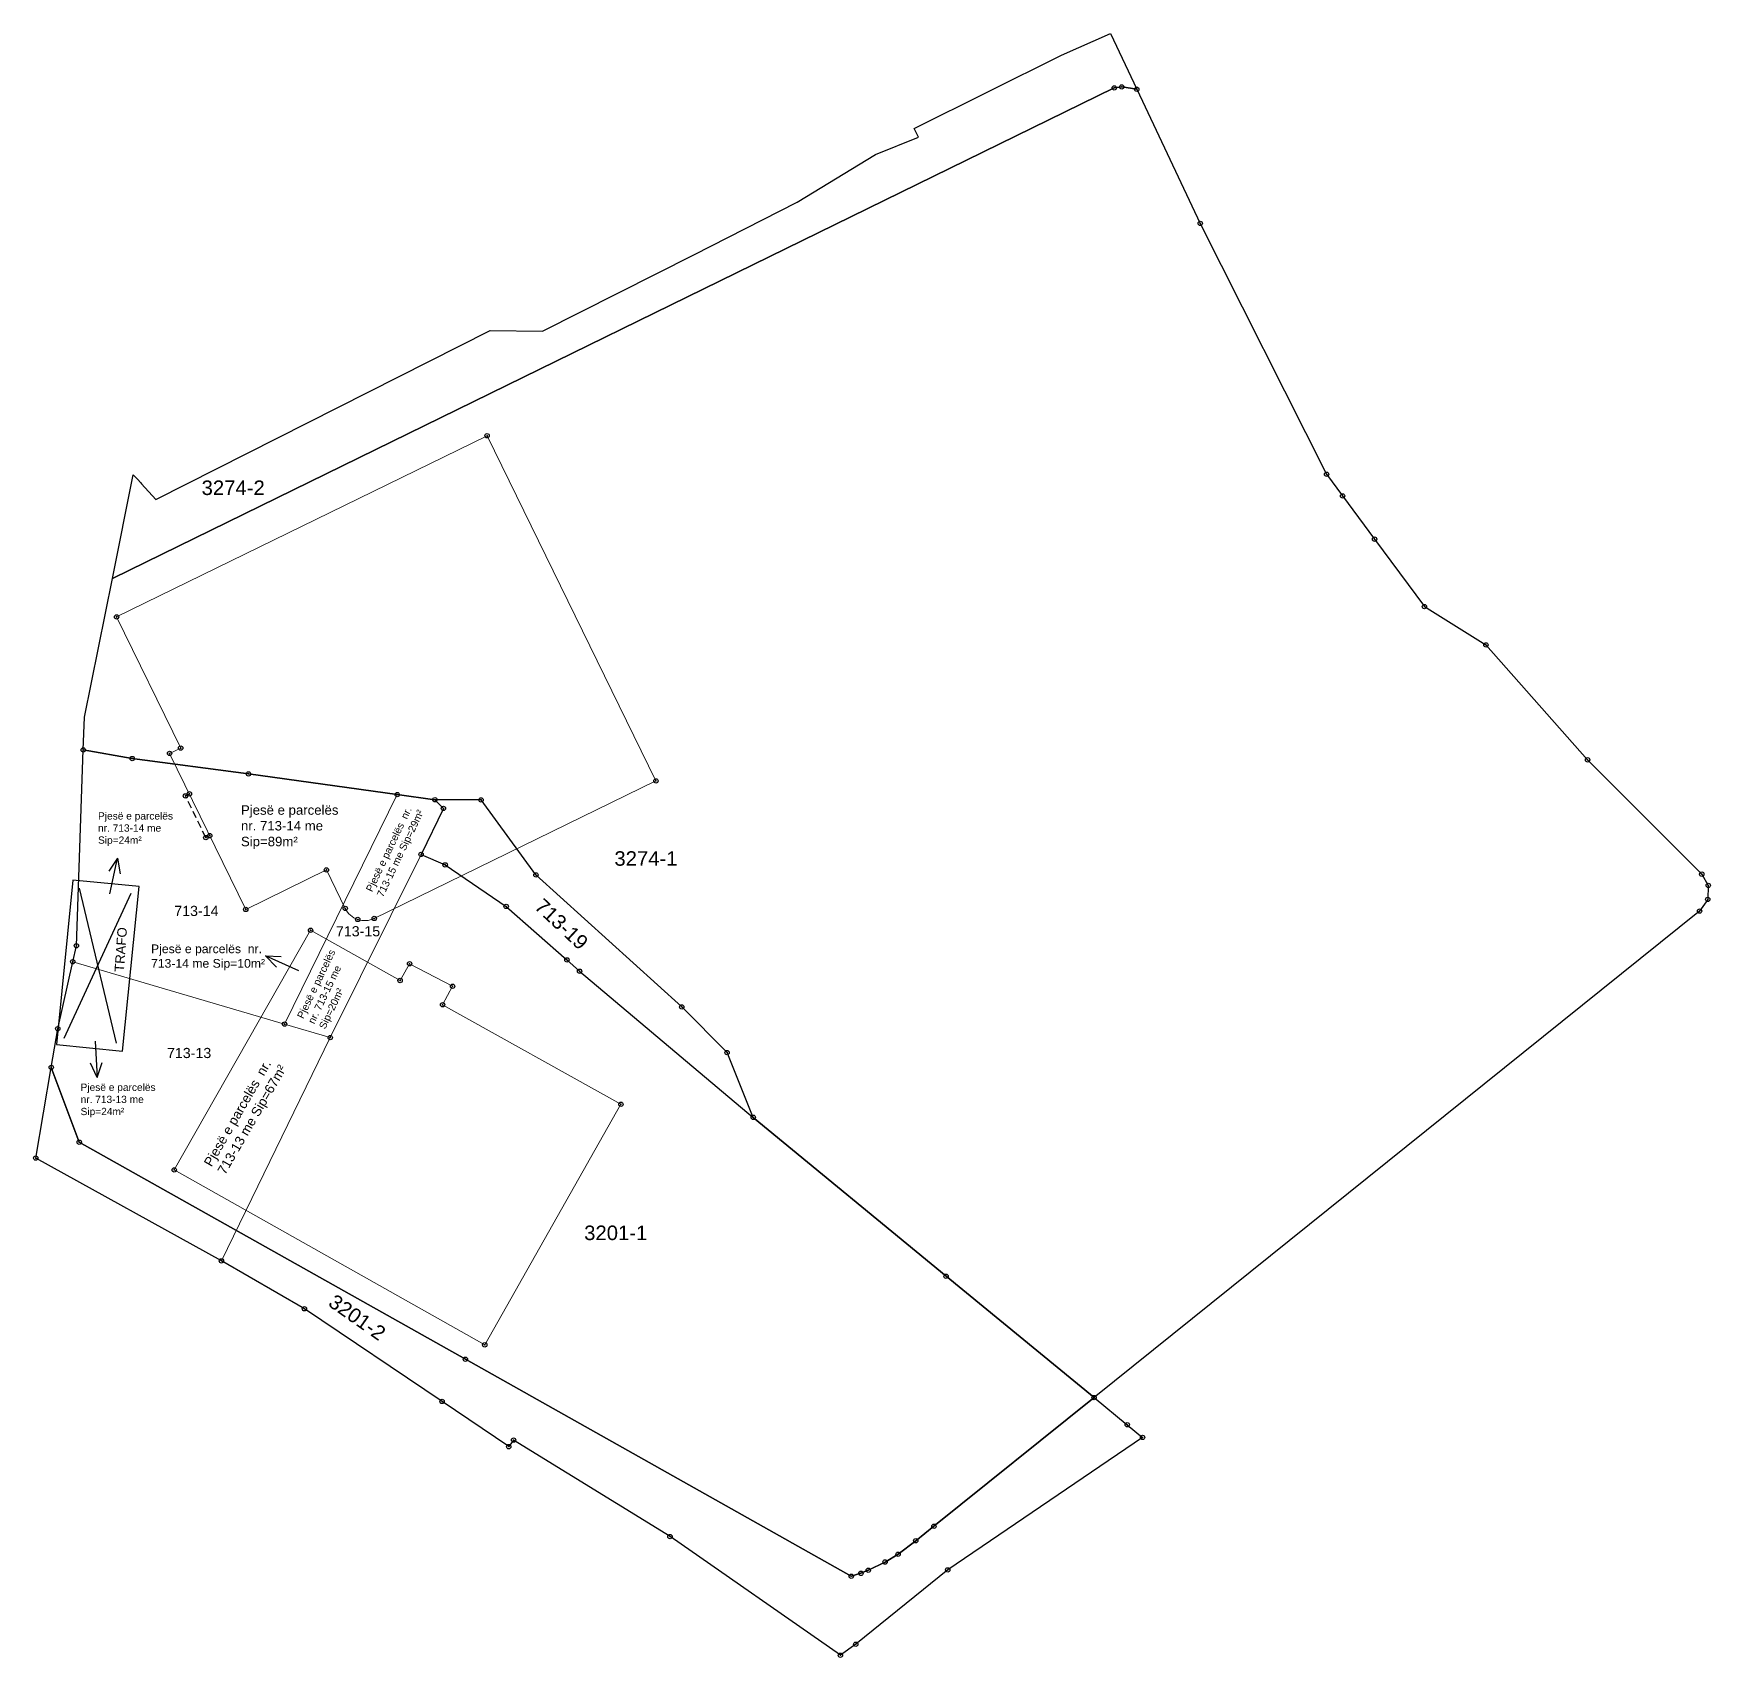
# Model space of a CAD drawing. Header units: metres. Extents: x 7511863 to 7511978, y 4692306 to 4692418.
import ezdxf

# ---------------------------------------------------------------- set-up
doc = ezdxf.new("R2010")
doc.units = ezdxf.units.M
doc.header["$MEASUREMENT"] = 0
doc.header["$PDMODE"] = 32
doc.header["$PDSIZE"] = 0.3
doc.linetypes.add('DASHED', pattern=[0.75, 0.5, -0.25])
doc.layers.get('0').update_dxf_attribs({"linetype": 'CONTINUOUS'})
for name, color, linetype, lineweight in [('Dimensionet', 7, 'CONTINUOUS', 5), ('Ndarjet', 1, 'CONTINUOUS', 0), ('vija e lejes ndertimore', 3, 'CONTINUOUS', 0)]:
    doc.layers.add(name, color=color, linetype=linetype, lineweight=lineweight)
for name, color, linetype in [('Nr Parceles Baze', 7, 'CONTINUOUS'), ('PARCELA', 7, 'CONTINUOUS'), ('Pikat', 7, 'CONTINUOUS')]:
    doc.layers.add(name, color=color, linetype=linetype)
doc.styles.get("Standard").update_dxf_attribs({"font": 'arial.ttf'})

msp = doc.modelspace()

# ---------------------------------------------------------------- linework, layer by layer
at = {"color": 1}
for p, q in [((7511868.45, 4692361.41), (7511867.85, 4692360.52)), ((7511865.81, 4692359.36), (7511868.34, 4692348.68)), ((7511864.78, 4692349.04), (7511869.38, 4692359.01)), ((7511878.64, 4692354.7), (7511879.39, 4692353.92)), ((7511867.05, 4692346.33), (7511867.39, 4692347.35))]:
    msp.add_line(p, q, dxfattribs=at)
at = {"color": 1, "linetype": 'DASHED'}
msp.add_lwpolyline([(7511874.79, 4692362.97), (7511874.52, 4692362.84), (7511873.12, 4692365.71), (7511873.39, 4692365.85)], dxfattribs=at)
at = {"color": 1}
for points in [[(7511867.92, 4692358.97), (7511868.45, 4692361.41), (7511868.63, 4692360.35)], [(7511880.92, 4692353.66), (7511878.64, 4692354.7), (7511879.72, 4692354.65)], [(7511866.9, 4692348.82), (7511867.05, 4692346.33), (7511866.59, 4692347.3)]]:
    msp.add_lwpolyline(points, dxfattribs=at)
msp.add_lwpolyline([(7511864.23, 4692348.59), (7511868.79, 4692348.14), (7511869.93, 4692359.46), (7511865.37, 4692359.91)], close=True, dxfattribs=at)
for p in [(7511893.89, 4692390.5), (7511868.38, 4692378.03), (7511872.03, 4692368.63), (7511872.79, 4692369), (7511873.39, 4692365.85), (7511905.51, 4692366.74), (7511873.12, 4692365.71), (7511874.52, 4692362.84), (7511874.79, 4692362.97), (7511882.82, 4692360.61), (7511877.27, 4692357.89), (7511884.12, 4692357.96), (7511884.98, 4692357.2), (7511886.12, 4692357.27), (7511881.73, 4692356.46), (7511888.55, 4692354.15), (7511887.9, 4692353), (7511891.51, 4692352.6), (7511890.82, 4692351.33), (7511903.1, 4692344.48), (7511872.35, 4692339.96), (7511893.73, 4692327.92)]:
    msp.add_point(p, dxfattribs=at)
at = {"color": 6}
msp.add_point((7511862.81, 4692340.78), dxfattribs=at)
at = {"layer": 'Ndarjet', "color": 3, "flags": 128}
for points in [[(7511887.7, 4692365.8), (7511879.94, 4692350), (7511865.36, 4692354.29), (7511865.61, 4692355.39), (7511866.08, 4692368.87), (7511869.46, 4692368.28), (7511877.46, 4692367.22), (7511887.7, 4692365.8)], [(7511879.94, 4692350), (7511883.09, 4692349.07), (7511889.34, 4692361.68), (7511890.88, 4692364.85), (7511890.29, 4692365.44), (7511887.7, 4692365.8), (7511879.94, 4692350)], [(7511875.6, 4692333.7), (7511883.09, 4692349.07), (7511879.94, 4692350), (7511865.36, 4692354.29), (7511864.33, 4692349.68), (7511863.88, 4692347.02), (7511862.81, 4692340.78), (7511875.6, 4692333.7)]]:
    msp.add_lwpolyline(points, dxfattribs=at)
at = {"layer": 'PARCELA'}
for points in [[(7511938.62, 4692414.35), (7511937.58, 4692414.51), (7511937.07, 4692414.44), (7511868.09, 4692380.67), (7511869.53, 4692387.82), (7511869.84, 4692387.49), (7511870.03, 4692387.28), (7511870.1, 4692387.2), (7511871.08, 4692386.11), (7511894.09, 4692397.75), (7511897.7, 4692397.71), (7511908.12, 4692402.95), (7511915.23, 4692406.59), (7511920.63, 4692409.87), (7511923.58, 4692411.06), (7511923.28, 4692411.65), (7511933.43, 4692416.69), (7511936.8, 4692418.19), (7511938.62, 4692414.35)], [(7511868.09, 4692380.67), (7511937.07, 4692414.44), (7511937.58, 4692414.51), (7511938.62, 4692414.35), (7511942.99, 4692405.12), (7511951.69, 4692387.85), (7511952.79, 4692386.36), (7511954.99, 4692383.38), (7511958.42, 4692378.74), (7511962.66, 4692376.1), (7511969.66, 4692368.19), (7511977.52, 4692360.32), (7511977.96, 4692359.55), (7511977.93, 4692358.58), (7511977.37, 4692357.78), (7511935.68, 4692324.29), (7511925.49, 4692332.64), (7511912.21, 4692343.58), (7511910.41, 4692348.04), (7511907.29, 4692351.18), (7511897.25, 4692360.27), (7511893.47, 4692365.43), (7511890.29, 4692365.44), (7511887.7, 4692365.8), (7511877.46, 4692367.22), (7511869.46, 4692368.28), (7511866.08, 4692368.87), (7511866.16, 4692371.13), (7511868.09, 4692380.67)], [(7511935.68, 4692324.29), (7511924.65, 4692315.43), (7511923.4, 4692314.43), (7511922.18, 4692313.5), (7511921.29, 4692312.97), (7511920.13, 4692312.4), (7511919.62, 4692312.19), (7511918.96, 4692311.99), (7511892.39, 4692326.93), (7511865.81, 4692341.87), (7511863.88, 4692347.02), (7511864.33, 4692349.68), (7511865.36, 4692354.29), (7511865.61, 4692355.39), (7511866.08, 4692368.87), (7511869.46, 4692368.28), (7511877.46, 4692367.22), (7511887.7, 4692365.8), (7511890.29, 4692365.44), (7511890.88, 4692364.85), (7511889.34, 4692361.68), (7511891, 4692360.96), (7511895.2, 4692358.1), (7511899.38, 4692354.42), (7511900.26, 4692353.64), (7511912.21, 4692343.58), (7511925.49, 4692332.64), (7511935.68, 4692324.29)], [(7511863.88, 4692347.02), (7511865.81, 4692341.87), (7511892.39, 4692326.93), (7511918.96, 4692311.99), (7511919.62, 4692312.19), (7511920.13, 4692312.4), (7511921.29, 4692312.97), (7511922.18, 4692313.5), (7511923.4, 4692314.43), (7511924.65, 4692315.43), (7511935.68, 4692324.29), (7511937.96, 4692322.42), (7511939.02, 4692321.55), (7511925.6, 4692312.43), (7511919.27, 4692307.31), (7511918.21, 4692306.55), (7511906.48, 4692314.72), (7511895.71, 4692321.36), (7511895.38, 4692320.91), (7511890.79, 4692324.02), (7511881.31, 4692330.4), (7511875.6, 4692333.7), (7511862.81, 4692340.78), (7511863.88, 4692347.02)]]:
    msp.add_lwpolyline(points, dxfattribs=at)
at = {"layer": 'Pikat'}
for p in [(7511937.07, 4692414.44), (7511937.58, 4692414.51), (7511938.62, 4692414.35), (7511942.99, 4692405.12), (7511951.69, 4692387.85), (7511952.79, 4692386.36), (7511954.99, 4692383.38), (7511958.42, 4692378.74), (7511962.66, 4692376.1), (7511866.08, 4692368.87), (7511869.46, 4692368.28), (7511969.66, 4692368.19), (7511877.46, 4692367.22), (7511887.7, 4692365.8), (7511890.29, 4692365.44), (7511890.88, 4692364.85), (7511893.47, 4692365.43), (7511889.34, 4692361.68), (7511891, 4692360.96), (7511897.25, 4692360.27), (7511977.52, 4692360.32), (7511977.96, 4692359.55), (7511895.2, 4692358.1), (7511977.37, 4692357.78), (7511977.93, 4692358.58), (7511865.61, 4692355.39), (7511899.38, 4692354.42), (7511865.36, 4692354.29), (7511900.26, 4692353.64), (7511907.29, 4692351.18), (7511864.33, 4692349.68), (7511879.94, 4692350, 617.19), (7511883.09, 4692349.07), (7511910.41, 4692348.04), (7511863.88, 4692347.02), (7511912.21, 4692343.58), (7511865.81, 4692341.87), (7511862.81, 4692340.78), (7511875.6, 4692333.7), (7511925.49, 4692332.64), (7511881.31, 4692330.4), (7511892.39, 4692326.93), (7511935.68, 4692324.29), (7511890.79, 4692324.02), (7511937.96, 4692322.42), (7511895.38, 4692320.91), (7511895.71, 4692321.36), (7511939.02, 4692321.55), (7511924.65, 4692315.43), (7511906.48, 4692314.72), (7511923.4, 4692314.43), (7511921.29, 4692312.97), (7511922.18, 4692313.5), (7511918.96, 4692311.99), (7511919.62, 4692312.19), (7511920.13, 4692312.4), (7511925.6, 4692312.43), (7511919.27, 4692307.31), (7511918.21, 4692306.55)]:
    msp.add_point(p, dxfattribs=at)
at = {"layer": 'vija e lejes ndertimore', "color": 1, "linetype": 'Continuous'}
msp.add_lwpolyline([(7511905.51, 4692366.74), (7511886.12, 4692357.27, -0.414214), (7511884.12, 4692357.96), (7511882.82, 4692360.61), (7511877.27, 4692357.89), (7511872.03, 4692368.63), (7511872.79, 4692369), (7511868.38, 4692378.03), (7511893.89, 4692390.5)], format="xyb", close=True, dxfattribs=at)
msp.add_lwpolyline([(7511872.35, 4692339.96), (7511881.73, 4692356.46), (7511887.9, 4692353), (7511888.55, 4692354.15), (7511891.51, 4692352.6), (7511890.82, 4692351.33), (7511903.1, 4692344.48), (7511893.73, 4692327.92), (7511872.35, 4692339.96)], dxfattribs=at)

# ---------------------------------------------------------------- texts
at = {"layer": 'Dimensionet', "color": 1, "attachment_point": 1}
for s, width, insert, char_height in [('Pjesë e parcelës  nr. 713-14 me Sip=89m²', 7.3632, (7511876.94, 4692365.06), 0.65), ('\\pt3;Pjesë e parcelës  nr. 713-14 me Sip=24m²', 5.9009, (7511867.1, 4692364.58), 0.5), ('Pjesë e parcelës  nr. 713-14 me Sip=10m²', 9.8331, (7511870.75, 4692355.48), 0.6), ('Pjesë e parcelës  nr. 713-13 me Sip=24m²', 5.9009, (7511865.9, 4692345.9), 0.5)]:
    msp.add_mtext_dynamic_manual_height_columns(s, width=width, gutter_width=1, heights=[0], dxfattribs=dict(at, insert=insert, char_height=char_height))
for s, width, insert, char_height, rotation in [('Pjesë e parcelës  nr. 713-15 me Sip=29m²', 7.5893, (7511885.52, 4692359.27), 0.5, 64.4506), ('TRAFO', 2.98, (7511868.23, 4692353.62), 0.65, 85.8581), ('Pjesë e parcelës  nr. 713-15 me Sip=20m²', 5.9009, (7511880.78, 4692350.54), 0.5, 64.4506), ('Pjesë e parcelës  nr. 713-13 me Sip=67m²', 9.395, (7511874.35, 4692340.45), 0.65, 60)]:
    msp.add_mtext_dynamic_manual_height_columns(s, width=width, gutter_width=1, heights=[0], dxfattribs=dict(at, insert=insert, char_height=char_height, rotation=rotation))
at = {"layer": 'Ndarjet', "color": 3}
for s, p in [('713-14', (7511872.35, 4692357.44)), ('713-15', (7511883.48, 4692356.04)), ('713-13', (7511871.85, 4692347.66))]:
    msp.add_text(s, height=0.7, dxfattribs=at).set_placement(p)
at = {"layer": 'Nr Parceles Baze'}
for s, p in [('3274-2', (7511874.23, 4692386.42)), ('3274-1', (7511902.65, 4692360.9)), ('3201-1', (7511900.57, 4692335.13))]:
    msp.add_text(s, height=1, dxfattribs=at).set_placement(p)
for s, rotation, p in [('713-19', 316.9845, (7511897.08, 4692358)), ('3201-2', 325, (7511882.88, 4692330.65))]:
    msp.add_text(s, height=1, rotation=rotation, dxfattribs=at).set_placement(p)

doc.saveas('drawing.dxf')
